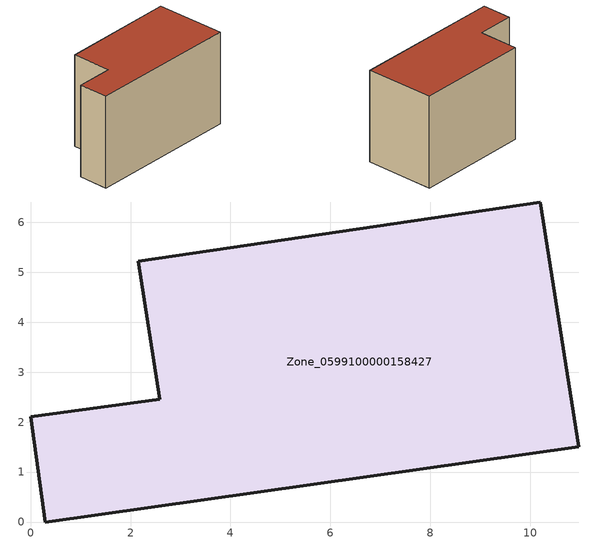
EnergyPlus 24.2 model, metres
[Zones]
Zone_0599100000158427
 floor ground (C_G): 10.97,1.51 0.29,0 0,2.11 2.58,2.46 2.15,5.22 10.2,6.41 z0
 wall outside (C_F): 0.29,0 10.97,1.51 10.2,6.41 2.15,5.22 2.58,2.46 0,2.11 0.29,0 z0:6.67
 roof outside (C_R): 0,2.11 0.29,0 10.97,1.51 10.2,6.41 2.15,5.22 2.58,2.46 z6.67
[BUILDING]
Pand.0599100000158427: North Axis=0; Terrain=City; Loads Convergence Tolerance Value=0.04; Temperature Convergence Tolerance Value=0.4; Solar Distribution=FullExterior; Maximum Number of Warmup Days=25; Minimum Number of Warmup Days=1
[Site:Location]
Rotterdam.The.Hague.AP_ZH_NLD Design_Conditions: Latitude=51.96; Longitude=4.45; Time Zone=1; Elevation=-4.5
[SITE:GROUNDTEMPERATURE:BUILDINGSURFACE]
18, 18, 18, 18, 18, 18, 18, 18, 18, 18, 18, 18
[MATERIAL] Thermal Absorptance=0.9; Solar Absorptance=0.7; Visible Absorptance=0.7
Name | Roughness | Thickness | Conductivity | Density | Specific Heat
G.TI.1946 | MediumSmooth | 0.15 | 1 | 540 | 1210
F.TI.1946 | Rough | 0.3 | 0.857143 | 1920 | 840
R.TI.1946 | MediumRough | 0.2 | 0.1 | 1500 | 1000
[CONSTRUCTION]
C_G: G.TI.1946
C_F: F.TI.1946
C_R: R.TI.1946
[ZONE]
Zone_0599100000158427: Type=1; Multiplier=1; Ceiling Height=Autocalculate; Volume=Autocalculate; Floor Area=autocalculate; Part of Total Floor Area=Yes
[ZONEINFILTRATION:DESIGNFLOWRATE]
Infil_Zone_0599100000158427: Zone or ZoneList or Space or SpaceList=Zone_0599100000158427; Schedule=AlwaysOn; Design Flow Rate Calculation Method=Flow/Area; Flow Rate per Floor Area=0.003; Constant Term Coefficient=1; Temperature Term Coefficient=0; Velocity Term Coefficient=0; Velocity Squared Term Coefficient=0
[HVACTEMPLATE:ZONE:IDEALLOADSAIRSYSTEM]
Zone_0599100000158427: Maximum Heating Supply Air Temperature=50; Minimum Cooling Supply Air Temperature=13; Maximum Heating Supply Air Humidity Ratio=0.0156; Minimum Cooling Supply Air Humidity Ratio=0.0077; Heating Limit=NoLimit; Cooling Limit=NoLimit; Dehumidification Control Type=ConstantSensibleHeatRatio; Cooling Sensible Heat Ratio=0.7; Dehumidification Setpoint=60; Humidification Control Type=None; Humidification Setpoint=30; Outdoor Air Method=None; Outdoor Air Flow Rate per Person=0.00944; Outdoor Air Flow Rate per Zone Floor Area=0; Outdoor Air Flow Rate per Zone=0; Demand Controlled Ventilation Type=None; Outdoor Air Economizer Type=NoEconomizer; Heat Recovery Type=None; Sensible Heat Recovery Effectiveness=0.7; Latent Heat Recovery Effectiveness=0.65
[ZONECONTROL:THERMOSTAT]
ThermostatControl_Zone_0599100000158427: Zone or ZoneList=Zone_0599100000158427; Control Type Schedule=DualSetpointControlType; Control 1=Thermostat_Zone_0599100000158427; Temperature Difference Between Cutout And Setpoint=0
[THERMOSTATSETPOINT:DUALSETPOINT]
Thermostat_Zone_0599100000158427: Heating Setpoint Temperature Schedule=HeatingSetpoint_Zone_0599100000158427; Cooling Setpoint Temperature Schedule=CoolingSetpoint_Zone_0599100000158427
[SCHEDULE:COMPACT]
HeatingSetpoint_Zone_0599100000158427: Through: 12/31, For: AllDays, Until: 24:00, 21
CoolingSetpoint_Zone_0599100000158427: Through: 12/31, For: AllDays, Until: 24:00, 24
DualSetpointControlType: Through: 12/31, For: AllDays, Until: 24:00, 4
AlwaysOn: Through: 12/31, For: AllDays, Until: 24:00, 1
